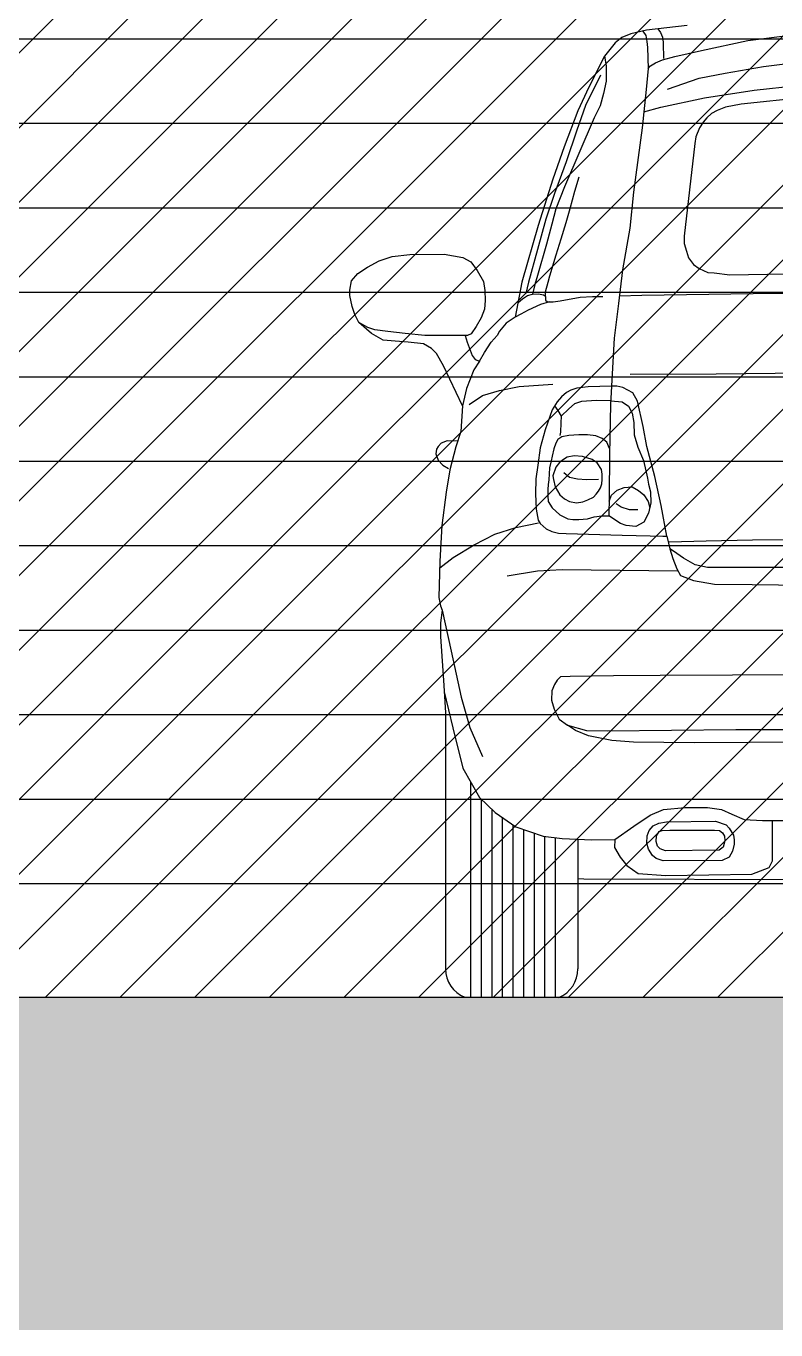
# Model space of a CAD drawing. Header units: metres. Extents: x -442 to 316, y -503 to 125.
# Drawn here: x 106.213 to 107.34, y -274.536 to -272.576 of the extents above; entities that cross this region are included whole.
import ezdxf

# ---------------------------------------------------------------- set-up
doc = ezdxf.new("R2010")
doc.units = ezdxf.units.M
for name, color, linetype in [('FIGURE_SAGOME', 252, 'Continuous'), ('SRAFA', 251, 'Continuous'), ('ZDIVO', 1, 'Continuous')]:
    doc.layers.add(name, color=color, linetype=linetype)

msp = doc.modelspace()

# ---------------------------------------------------------------- hatches: boundary and pattern name
at = {"layer": 'SRAFA', "linetype": 'Continuous'}
h = msp.add_hatch(dxfattribs=at)
h.set_pattern_fill('LINE,_O', color=256, scale=0.04)
h.set_pattern_definition([(0, (252.01669, -52.50389), (0, 0.127), [])])
h.paths.add_polyline_path([(103.583033, -271.535551), (103.583033, -273.930035), (109.183033, -273.930035), (109.183033, -271.535551)])
msp.add_hatch(color=256, dxfattribs=at).paths.add_polyline_path([(122.160874, -273.535551), (113.593033, -273.535551), (113.593033, -274.035551), (103.143033, -274.035551), (103.143033, -273.535551), (100.637587, -273.535551), (100.637587, -274.535606), (122.160874, -274.535606)])
at = {"layer": 'ZDIVO', "linetype": 'Continuous', "lineweight": 0}
h = msp.add_hatch(dxfattribs=at)
h.set_pattern_fill('ANSI31', color=256, scale=0.025, style=0)
h.set_pattern_definition([(45, (222.03104, -52.50389), (-0.0561266, 0.0561266), [])])
h.paths.add_polyline_path([(109.383033, -271.485551), (103.533033, -271.485551), (103.533033, -274.035551), (109.383033, -274.035551)])

# ---------------------------------------------------------------- linework, layer by layer
at = {"layer": 'FIGURE_SAGOME', "linetype": 'Continuous'}
for p, q in [((107.145212, -272.582036), (107.121704, -272.587318)), ((107.139701, -272.583274), (107.144097, -272.589869)), ((107.206179, -272.57491), (107.145212, -272.582036)), ((107.162235, -272.580046), (107.166292, -272.585447)), ((107.097795, -272.600923), (107.081922, -272.621224)), ((107.107841, -272.592801), (107.097795, -272.600923)), ((107.121704, -272.587318), (107.107841, -272.592801)), ((107.144097, -272.589869), (107.145799, -272.599085)), ((107.145799, -272.599085), (107.1464, -272.607901)), ((107.166292, -272.585447), (107.169085, -272.59257)), ((107.169085, -272.59257), (107.170063, -272.600252)), ((107.170063, -272.600252), (107.170342, -272.609051)), ((107.227662, -272.612442), (107.297332, -272.597451)), ((107.297332, -272.597451), (107.36481, -272.589198)), ((107.081922, -272.621224), (107.058344, -272.667411)), ((107.081922, -272.621224), (107.08451, -272.635711)), ((107.1464, -272.607901), (107.147397, -272.639654)), ((107.169085, -272.626791), (107.187798, -272.621759)), ((107.170342, -272.609051), (107.170599, -272.617158)), ((107.170599, -272.617158), (107.170761, -272.624695)), ((107.187798, -272.621759), (107.227662, -272.612442)), ((107.08451, -272.635711), (107.084239, -272.658791)), ((107.147397, -272.639654), (107.144527, -272.671241)), ((107.147397, -272.639654), (107.150931, -272.635455)), ((107.150931, -272.635455), (107.158472, -272.630844)), ((107.158472, -272.630844), (107.169085, -272.626791)), ((107.263111, -272.646482), (107.320852, -272.63667)), ((107.320852, -272.63667), (107.380693, -272.628957)), ((107.076074, -272.649461), (107.053274, -272.695075)), ((107.084239, -272.658791), (107.080438, -272.677255)), ((107.176623, -272.670752), (107.223964, -272.654294)), ((107.223964, -272.654294), (107.263111, -272.646482)), ((107.058344, -272.667411), (107.041869, -272.703139)), ((107.080438, -272.677255), (107.075281, -272.69572)), ((107.144527, -272.671241), (107.138375, -272.728672)), ((107.232206, -272.683934), (107.306853, -272.67199)), ((107.404999, -272.680792), (107.287168, -272.693197)), ((107.306853, -272.67199), (107.371341, -272.664908)), ((107.053274, -272.695075), (107.040578, -272.732044)), ((107.075281, -272.69572), (107.066322, -272.713643)), ((107.140917, -272.704938), (107.166835, -272.697644)), ((107.166835, -272.697644), (107.232206, -272.683934)), ((107.251105, -272.702571), (107.242803, -272.707014)), ((107.263847, -272.697933), (107.251105, -272.702571)), ((107.287168, -272.693197), (107.263847, -272.697933)), ((107.041869, -272.703139), (107.021354, -272.757229)), ((107.066322, -272.713643), (107.021753, -272.817499)), ((107.230254, -272.720341), (107.224655, -272.728839)), ((107.23566, -272.713581), (107.230254, -272.720341)), ((107.242803, -272.707014), (107.23566, -272.713581)), ((107.040578, -272.732044), (107.024568, -272.779675)), ((107.138375, -272.728672), (107.125636, -272.82569)), ((107.224655, -272.728839), (107.219056, -272.742164)), ((107.021354, -272.757229), (107.004476, -272.805744)), ((107.217898, -272.752399), (107.201911, -272.891515)), ((107.219056, -272.742164), (107.217898, -272.752399)), ((107.024568, -272.779675), (107.007083, -272.82769)), ((107.004476, -272.805744), (106.982147, -272.875703)), ((107.021753, -272.817499), (107.009067, -272.850687)), ((107.043468, -272.802892), (107.036814, -272.824672)), ((107.007083, -272.82769), (106.993983, -272.866169)), ((107.036814, -272.824672), (107.029785, -272.850719)), ((107.125636, -272.82569), (107.119891, -272.879595)), ((107.009067, -272.850687), (107.002811, -272.87342)), ((107.029785, -272.850719), (107.024113, -272.87156)), ((106.982147, -272.875703), (106.958003, -272.960986)), ((106.993983, -272.866169), (106.981508, -272.911718)), ((107.002811, -272.87342), (106.994917, -272.903398)), ((107.024113, -272.87156), (107.016321, -272.896233)), ((107.016321, -272.896233), (107.008857, -272.920062)), ((107.119891, -272.879595), (107.109117, -272.942249)), ((107.201911, -272.891515), (107.201667, -272.902727)), ((106.981508, -272.911718), (106.968021, -272.96096)), ((106.994917, -272.903398), (106.981455, -272.950681)), ((107.201667, -272.902727), (107.205079, -272.914182)), ((107.205079, -272.914182), (107.208247, -272.924418)), ((106.725649, -272.938094), (106.743225, -272.92875)), ((106.743225, -272.92875), (106.762791, -272.92233)), ((106.762791, -272.92233), (106.789334, -272.919394)), ((106.789334, -272.919394), (106.841019, -272.918842)), ((106.841019, -272.918842), (106.869223, -272.923659)), ((106.869223, -272.923659), (106.88099, -272.93041)), ((106.88099, -272.93041), (106.890617, -272.943105)), ((107.008857, -272.920062), (106.999315, -272.951724)), ((107.208247, -272.924418), (107.215557, -272.934166)), ((107.215557, -272.934166), (107.22433, -272.940014)), ((106.702087, -272.958544), (106.71118, -272.947736)), ((106.71118, -272.947736), (106.725649, -272.938094)), ((106.890617, -272.943105), (106.899976, -272.959583)), ((106.981455, -272.950681), (106.977124, -272.964159)), ((106.999315, -272.951724), (106.996593, -272.961101)), ((107.109117, -272.942249), (107.103166, -272.992948)), ((107.22433, -272.940014), (107.237001, -272.946349)), ((107.237001, -272.946349), (107.246992, -272.946834)), ((107.246992, -272.946834), (107.270142, -272.949754)), ((107.270142, -272.949754), (107.514332, -272.945589)), ((106.699232, -272.972782), (106.702087, -272.958544)), ((106.699444, -272.980702), (106.699232, -272.972782)), ((106.899976, -272.959583), (106.902383, -272.97309)), ((106.902383, -272.97309), (106.902918, -272.988489)), ((106.958003, -272.960986), (106.947687, -273.013395)), ((106.968021, -272.96096), (106.963801, -272.9776)), ((106.977124, -272.964159), (106.973996, -272.9786)), ((106.996593, -272.961101), (106.992964, -272.975621)), ((106.992964, -272.975621), (106.993267, -272.987721)), ((106.702622, -272.997396), (106.699444, -272.980702)), ((106.902918, -272.988489), (106.901581, -273.001186)), ((106.952017, -272.991398), (106.95894, -272.985601)), ((106.95894, -272.985601), (106.96622, -272.980677)), ((106.96622, -272.980677), (106.973996, -272.9786)), ((106.985767, -272.994443), (106.96713, -273.002602)), ((106.973996, -272.9786), (106.982626, -272.978212)), ((106.982626, -272.978212), (106.990214, -272.979646)), ((106.99927, -272.990228), (106.985767, -272.994443)), ((106.990214, -272.979646), (106.993115, -272.981671)), ((106.993267, -272.987721), (106.996572, -272.99009)), ((106.996572, -272.99009), (107.004741, -272.990508)), ((107.004741, -272.990508), (107.015213, -272.988725)), ((107.015213, -272.988725), (107.045567, -272.983425)), ((107.045567, -272.983425), (107.064062, -272.982349)), ((107.064062, -272.982349), (107.079341, -272.982078)), ((107.103166, -272.992948), (107.096535, -273.044985)), ((106.706648, -273.009381), (106.702622, -272.997396)), ((106.712792, -273.02158), (106.706648, -273.009381)), ((106.896767, -273.014155), (106.889012, -273.027394)), ((106.901581, -273.001186), (106.896767, -273.014155)), ((106.947687, -273.013395), (106.934319, -273.022442)), ((106.956129, -273.008818), (106.947687, -273.013395)), ((106.96713, -273.002602), (106.956129, -273.008818)), ((106.726588, -273.02877), (106.712792, -273.02158)), ((106.731951, -273.03796), (106.712792, -273.02158)), ((106.736916, -273.032183), (106.726588, -273.02877)), ((106.756634, -273.035024), (106.736916, -273.032183)), ((106.78255, -273.037864), (106.756634, -273.035024)), ((106.889012, -273.027394), (106.881516, -273.038413)), ((106.92434, -273.03416), (106.920834, -273.040699)), ((106.934319, -273.022442), (106.92434, -273.03416)), ((106.749256, -273.047857), (106.731951, -273.03796)), ((106.767251, -273.04923), (106.749256, -273.047857)), ((106.787163, -273.05075), (106.767251, -273.04923)), ((106.812033, -273.040894), (106.78255, -273.037864)), ((106.809791, -273.053489), (106.787163, -273.05075)), ((106.821859, -273.060496), (106.809791, -273.053489)), ((106.876257, -273.04107), (106.812033, -273.040894)), ((106.872679, -273.04106), (106.875756, -273.051169)), ((106.875756, -273.051169), (106.880084, -273.063107)), ((106.881516, -273.038413), (106.876257, -273.04107)), ((106.901672, -273.066484), (106.91169, -273.051145)), ((106.91169, -273.051145), (106.920834, -273.040699)), ((107.096535, -273.044985), (107.093943, -273.089636)), ((106.829704, -273.068114), (106.821859, -273.060496)), ((106.840263, -273.086705), (106.829704, -273.068114)), ((106.880084, -273.063107), (106.882914, -273.071178)), ((106.882914, -273.071178), (106.887741, -273.07723)), ((106.894066, -273.079415), (106.901672, -273.066484)), ((106.8685, -273.146732), (106.840263, -273.086705)), ((106.885557, -273.092497), (106.874485, -273.120416)), ((106.894066, -273.079415), (106.885557, -273.092497)), ((106.887741, -273.07723), (106.894066, -273.079415)), ((107.093943, -273.089636), (107.090997, -273.144672)), ((106.953848, -273.11736), (107.004515, -273.113914)), ((107.120492, -273.098792), (107.249637, -273.098694)), ((107.249637, -273.098694), (107.428971, -273.096625)), ((106.874485, -273.120416), (106.8685, -273.146732)), ((106.878848, -273.144577), (106.898886, -273.131115)), ((106.898886, -273.131115), (106.924363, -273.123666)), ((106.924363, -273.123666), (106.953848, -273.11736)), ((107.017502, -273.1332), (107.01067, -273.140812)), ((107.025111, -273.126676), (107.017502, -273.1332)), ((107.031167, -273.123257), (107.025111, -273.126676)), ((107.040639, -273.120149), (107.031167, -273.123257)), ((107.057254, -273.117971), (107.040639, -273.120149)), ((107.09247, -273.117154), (107.057254, -273.117971)), ((107.100578, -273.117298), (107.09247, -273.117154)), ((107.109446, -273.119119), (107.100578, -273.117298)), ((107.124728, -273.12723), (107.109446, -273.119119)), ((107.131745, -273.13951), (107.124728, -273.12723)), ((106.8685, -273.146732), (106.866045, -273.185453)), ((107.003372, -273.152618), (106.992836, -273.182778)), ((107.01067, -273.140812), (107.003372, -273.152618)), ((107.007021, -273.146715), (107.011648, -273.153794)), ((107.028388, -273.151004), (107.016865, -273.162097)), ((107.037085, -273.143608), (107.028388, -273.151004)), ((107.047304, -273.140126), (107.037085, -273.143608)), ((107.070132, -273.138817), (107.047304, -273.140126)), ((107.091297, -273.139069), (107.070132, -273.138817)), ((107.090997, -273.144672), (107.089413, -273.219524)), ((107.091297, -273.139069), (107.108601, -273.14083)), ((107.108601, -273.14083), (107.118118, -273.146969)), ((107.118118, -273.146969), (107.123644, -273.157408)), ((107.140296, -273.177669), (107.131745, -273.13951)), ((107.011648, -273.153794), (107.016865, -273.162097)), ((107.016534, -273.172271), (107.016076, -273.186168)), ((107.016865, -273.162097), (107.016534, -273.172271)), ((107.123644, -273.157408), (107.1261, -273.17184)), ((107.1261, -273.17184), (107.126407, -273.190264)), ((106.866045, -273.185453), (106.858651, -273.208238)), ((106.992836, -273.182778), (106.98535, -273.209869)), ((107.016076, -273.186168), (107.014855, -273.191208)), ((107.028454, -273.191321), (107.017662, -273.193058)), ((107.043485, -273.190354), (107.028454, -273.191321)), ((107.056589, -273.190351), (107.043485, -273.190354)), ((107.068922, -273.191891), (107.056589, -273.190351)), ((107.078558, -273.195744), (107.068922, -273.191891)), ((107.126407, -273.190264), (107.13224, -273.208994)), ((107.145777, -273.207933), (107.140296, -273.177669)), ((106.829516, -273.211549), (106.828802, -273.218943)), ((106.832015, -273.207582), (106.829516, -273.211549)), ((106.836478, -273.202712), (106.832015, -273.207582)), ((106.84576, -273.199103), (106.836478, -273.202712)), ((106.861392, -273.19979), (106.84576, -273.199103)), ((106.858651, -273.208238), (106.849408, -273.242975)), ((106.98535, -273.209869), (106.981606, -273.235858)), ((107.005907, -273.211372), (107.003402, -273.222166)), ((107.008605, -273.202697), (107.005907, -273.211372)), ((107.012074, -273.197107), (107.008605, -273.202697)), ((107.017662, -273.193058), (107.012074, -273.197107)), ((107.085302, -273.201139), (107.078558, -273.195744)), ((107.089594, -273.21095), (107.085302, -273.201139)), ((107.13224, -273.208994), (107.140529, -273.228645)), ((107.157845, -273.253043), (107.145777, -273.207933)), ((106.828802, -273.218943), (106.831837, -273.22814)), ((106.831837, -273.22814), (106.839156, -273.235713)), ((107.001668, -273.229491), (106.999548, -273.2399)), ((107.003402, -273.222166), (107.001668, -273.229491)), ((107.014579, -273.231569), (107.008625, -273.23888)), ((107.020128, -273.227236), (107.014579, -273.231569)), ((107.026082, -273.223987), (107.020128, -273.227236)), ((107.036367, -273.221954), (107.026082, -273.223987)), ((107.048817, -273.223034), (107.036367, -273.221954)), ((107.063432, -273.227498), (107.048817, -273.223034)), ((107.07074, -273.232505), (107.063432, -273.227498)), ((107.089413, -273.219524), (107.088792, -273.282898)), ((107.140529, -273.228645), (107.146362, -273.255359)), ((106.839156, -273.235713), (106.847724, -273.24058)), ((106.849408, -273.242975), (106.844232, -273.276217)), ((106.981606, -273.235858), (106.978667, -273.256266)), ((106.999548, -273.2399), (106.998376, -273.258103)), ((107.008625, -273.23888), (107.004565, -273.251739)), ((107.029465, -273.254306), (107.020669, -273.24754)), ((107.077578, -273.242474), (107.07074, -273.232505)), ((107.078589, -273.249288), (107.077578, -273.242474)), ((107.078589, -273.257138), (107.078589, -273.249288)), ((106.978667, -273.256266), (106.978303, -273.279026)), ((106.997412, -273.265042), (106.997027, -273.27256)), ((106.998376, -273.258103), (106.997412, -273.265042)), ((107.004565, -273.251739), (107.005107, -273.257424)), ((107.005107, -273.257424), (107.007678, -273.268388)), ((107.007678, -273.268388), (107.014985, -273.280433)), ((107.041645, -273.257011), (107.029465, -273.254306)), ((107.054772, -273.258091), (107.041645, -273.257011)), ((107.07277, -273.257546), (107.054772, -273.258091)), ((107.072905, -273.275142), (107.075747, -273.269863)), ((107.075747, -273.269863), (107.078048, -273.263906)), ((107.078048, -273.263906), (107.078589, -273.257138)), ((107.101233, -273.273179), (107.111364, -273.269185)), ((107.111364, -273.269185), (107.123337, -273.268568)), ((107.123337, -273.268568), (107.133161, -273.273786)), ((107.146362, -273.255359), (107.147897, -273.264571)), ((107.147897, -273.264571), (107.151274, -273.275932)), ((107.167054, -273.296684), (107.157845, -273.253043)), ((106.844232, -273.276217), (106.837539, -273.326737)), ((106.978303, -273.279026), (106.979404, -273.301931)), ((106.997027, -273.27256), (106.997027, -273.282004)), ((106.997027, -273.282004), (106.997412, -273.290485)), ((106.997412, -273.290485), (107.003579, -273.300122)), ((107.014985, -273.280433), (107.021887, -273.286387)), ((107.021887, -273.286387), (107.029195, -273.290447)), ((107.029195, -273.290447), (107.040021, -273.29261)), ((107.049223, -273.291119), (107.056937, -273.288004)), ((107.056937, -273.288004), (107.065462, -273.283671)), ((107.065462, -273.283671), (107.069657, -273.27961)), ((107.069657, -273.27961), (107.072905, -273.275142)), ((107.088792, -273.282898), (107.088506, -273.311779)), ((107.088792, -273.29007), (107.092637, -273.280857)), ((107.092637, -273.280857), (107.101233, -273.273179)), ((107.133161, -273.273786), (107.140836, -273.28054)), ((107.140836, -273.28054), (107.14759, -273.290672)), ((107.14759, -273.290672), (107.149892, -273.300191)), ((107.151274, -273.275932), (107.151581, -273.292207)), ((106.979404, -273.301931), (106.982405, -273.318291)), ((107.003579, -273.300122), (107.014756, -273.310335)), ((107.014756, -273.310335), (107.026896, -273.316694)), ((107.040021, -273.29261), (107.049223, -273.291119)), ((107.107066, -273.298971), (107.099391, -273.29406)), ((107.119346, -273.302961), (107.107066, -273.298971)), ((107.13224, -273.302958), (107.119346, -273.302961)), ((107.148204, -273.308175), (107.140836, -273.321688)), ((107.151581, -273.292207), (107.148204, -273.308175)), ((107.175386, -273.342519), (107.167054, -273.296684)), ((106.837539, -273.326737), (106.834683, -273.380243)), ((106.917003, -273.339563), (106.94894, -273.329751)), ((106.94894, -273.329751), (106.982775, -273.32247)), ((106.982405, -273.318291), (106.985554, -273.323286)), ((106.985554, -273.323286), (106.994355, -273.331713)), ((107.026896, -273.316694), (107.034605, -273.317656)), ((107.034605, -273.317656), (107.043469, -273.317654)), ((107.043469, -273.317654), (107.056188, -273.316688)), ((107.056188, -273.316688), (107.066209, -273.313601)), ((107.066209, -273.313601), (107.077797, -273.312139)), ((107.077797, -273.312139), (107.088506, -273.311779)), ((107.105838, -273.323537), (107.088506, -273.311779)), ((107.114434, -273.326606), (107.105838, -273.323537)), ((107.12917, -273.327831), (107.114434, -273.326606)), ((107.140836, -273.321688), (107.12917, -273.327831)), ((106.886014, -273.355383), (106.917003, -273.339563)), ((106.994355, -273.331713), (107.002933, -273.33573)), ((107.002933, -273.33573), (107.013032, -273.337792)), ((107.013032, -273.337792), (107.024433, -273.338441)), ((107.024433, -273.338441), (107.108731, -273.340778)), ((107.108731, -273.340778), (107.15039, -273.341866)), ((107.15039, -273.341866), (107.169466, -273.34252)), ((107.169466, -273.34252), (107.175386, -273.342519)), ((107.175386, -273.342519), (107.180303, -273.361397)), ((107.304432, -273.348588), (107.234697, -273.349805)), ((107.403611, -273.347793), (107.304432, -273.348588)), ((106.854709, -273.374683), (106.886014, -273.355383)), ((107.234697, -273.349805), (107.179089, -273.351621)), ((107.180303, -273.361397), (107.184583, -273.376214)), ((107.185597, -273.365196), (107.180303, -273.361397)), ((107.200563, -273.375671), (107.185597, -273.365196)), ((106.834683, -273.380243), (106.833105, -273.434963)), ((106.834397, -273.390156), (106.854709, -273.374683)), ((107.184583, -273.376214), (107.190578, -273.391704)), ((107.218223, -273.385846), (107.200563, -273.375671)), ((107.23678, -273.389435), (107.218223, -273.385846)), ((106.935916, -273.40234), (106.981314, -273.394686)), ((106.981314, -273.394686), (107.018617, -273.39244)), ((107.018617, -273.39244), (107.192283, -273.394676)), ((107.190578, -273.391704), (107.196407, -273.401864)), ((107.196407, -273.401864), (107.215527, -273.409156)), ((107.640491, -273.38947), (107.23678, -273.389435)), ((107.215527, -273.409156), (107.247068, -273.414692)), ((107.247068, -273.414692), (107.303757, -273.415107)), ((107.303757, -273.415107), (107.393692, -273.416367)), ((106.833105, -273.434963), (106.835442, -273.44729)), ((106.835442, -273.44729), (106.838298, -273.453846)), ((106.838298, -273.453846), (106.835442, -273.472731)), ((106.838298, -273.453846), (106.851766, -273.515622)), ((106.835442, -273.472731), (106.835442, -273.493189)), ((106.835442, -273.493189), (106.84064, -273.567032)), ((106.851766, -273.515622), (106.866623, -273.584571)), ((107.010796, -273.558904), (107.007093, -273.565668)), ((107.015934, -273.553854), (107.010796, -273.558904)), ((107.030321, -273.553579), (107.015934, -273.553854)), ((107.095397, -273.552339), (107.030321, -273.553579)), ((107.165598, -273.551859), (107.095397, -273.552339)), ((107.640491, -273.54987), (107.165598, -273.551859)), ((106.84064, -273.567032), (106.842977, -273.60821)), ((106.84119, -273.576715), (106.854189, -273.630606)), ((106.866623, -273.584571), (106.879697, -273.630338)), ((107.003068, -273.57517), (107.002102, -273.589019)), ((107.007093, -273.565668), (107.003068, -273.57517)), ((107.002102, -273.589019), (107.006288, -273.602706)), ((107.006288, -273.602706), (107.013693, -273.617842)), ((106.842977, -273.60821), (106.842977, -273.993016)), ((107.013693, -273.617842), (107.026251, -273.626375)), ((106.854189, -273.630606), (106.869046, -273.691233)), ((106.879697, -273.630338), (106.898714, -273.673726)), ((107.026251, -273.626375), (107.054945, -273.634654)), ((107.038445, -273.634663), (107.026251, -273.626375)), ((107.058156, -273.642586), (107.038445, -273.634663)), ((107.054945, -273.634654), (107.086018, -273.635131)), ((107.092756, -273.649504), (107.058156, -273.642586)), ((107.086018, -273.635131), (107.279439, -273.633223)), ((107.279439, -273.633223), (107.640491, -273.633223)), ((107.125472, -273.651936), (107.092756, -273.649504)), ((107.216874, -273.653032), (107.125472, -273.651936)), ((107.640491, -273.651298), (107.216874, -273.653032)), ((106.869046, -273.691233), (106.894006, -273.735214)), ((106.881302, -274.035551), (106.881302, -273.712829)), ((106.894006, -273.735214), (106.917565, -273.75808)), ((106.897177, -274.035551), (106.897177, -273.738292)), ((106.913052, -274.035551), (106.913052, -273.7537)), ((106.917565, -273.75808), (106.948864, -273.779362)), ((107.150463, -273.762114), (107.170661, -273.753303)), ((107.170661, -273.753303), (107.20329, -273.750188)), ((107.20329, -273.750188), (107.236954, -273.750181)), ((107.236954, -273.750181), (107.257671, -273.753285)), ((107.257671, -273.753285), (107.273208, -273.760534)), ((107.273208, -273.760534), (107.291853, -273.768301)), ((106.928927, -274.035551), (106.928927, -273.765806)), ((106.944802, -274.035551), (106.944802, -273.7766)), ((106.948864, -273.779362), (106.989762, -273.793546)), ((107.097286, -273.798558), (107.126121, -273.778178)), ((107.126121, -273.778178), (107.150463, -273.762114)), ((107.149099, -273.784878), (107.155211, -273.777857)), ((107.155211, -273.777857), (107.163813, -273.77378)), ((107.163813, -273.77378), (107.175359, -273.771739)), ((107.175359, -273.771739), (107.248705, -273.770818)), ((107.248705, -273.770818), (107.264551, -273.776476)), ((107.264551, -273.776476), (107.269079, -273.78123)), ((107.291853, -273.768301), (107.319302, -273.769849)), ((107.319302, -273.769849), (107.395435, -273.769833)), ((107.33458, -273.830509), (107.334567, -273.769846)), ((106.960677, -274.035551), (106.960677, -273.783459)), ((106.976552, -274.035551), (106.976552, -273.788964)), ((106.989762, -273.793546), (107.018558, -273.796879)), ((106.992427, -274.035551), (106.992427, -273.793854)), ((107.008302, -274.035551), (107.008302, -273.795692)), ((107.018558, -273.796879), (107.062998, -273.798858)), ((107.042082, -273.797927), (107.042082, -273.993016)), ((107.062998, -273.798858), (107.097286, -273.798558)), ((107.097286, -273.798558), (107.097223, -273.810386)), ((107.145703, -273.803899), (107.145929, -273.792804)), ((107.145929, -273.792804), (107.149099, -273.784878)), ((107.159739, -273.801405), (107.159965, -273.792801)), ((107.159965, -273.792801), (107.164266, -273.786686)), ((107.164266, -273.786686), (107.168567, -273.784874)), ((107.168567, -273.784874), (107.179886, -273.784192)), ((107.179886, -273.784192), (107.24732, -273.784309)), ((107.24732, -273.784309), (107.254674, -273.784927)), ((107.254674, -273.784927), (107.259118, -273.788251)), ((107.259118, -273.788251), (107.262288, -273.793232)), ((107.262288, -273.793232), (107.262967, -273.800478)), ((107.269079, -273.78123), (107.275644, -273.791871)), ((107.275644, -273.791871), (107.276776, -273.79889)), ((107.276776, -273.79889), (107.276776, -273.805683)), ((107.097223, -273.810386), (107.105396, -273.825201)), ((107.148193, -273.812955), (107.145703, -273.803899)), ((107.153853, -273.822464), (107.148193, -273.812955)), ((107.161776, -273.808424), (107.159739, -273.801405)), ((107.165398, -273.812725), (107.161776, -273.808424)), ((107.173548, -273.815667), (107.165398, -273.812725)), ((107.254364, -273.814518), (107.173548, -273.815667)), ((107.260477, -273.809762), (107.254364, -273.814518)), ((107.262967, -273.800478), (107.260477, -273.809762)), ((107.274512, -273.815873), (107.269079, -273.825157)), ((107.276776, -273.805683), (107.274512, -273.815873)), ((107.105396, -273.825201), (107.115357, -273.837461)), ((107.115357, -273.837461), (107.132469, -273.84972)), ((107.159739, -273.827218), (107.153853, -273.822464)), ((107.169926, -273.830386), (107.159739, -273.827218)), ((107.258665, -273.830141), (107.169926, -273.830386)), ((107.269079, -273.825157), (107.258665, -273.830141)), ((107.329472, -273.840473), (107.33458, -273.830509)), ((107.05104, -273.857864), (107.042082, -273.857715)), ((107.640491, -273.85968), (107.05104, -273.857864)), ((107.132469, -273.84972), (107.174355, -273.852521)), ((107.174355, -273.852521), (107.30359, -273.850706)), ((107.30359, -273.850706), (107.329472, -273.840473)), ((106.87212, -274.035551), (107.014091, -274.035551))]:
    msp.add_line(p, q, dxfattribs=at)
for centre, radius, start, end in [((107.640491, -300.605002), 27.628624, 88.8884028, 91.1115972), ((106.889178, -273.992612), 0.046203, 180.50146, 248.334099), ((106.995879, -273.993089), 0.046203, 292.25709, 0.089729)]:
    msp.add_arc(centre, radius, start, end, dxfattribs=at)
at = {"layer": 'ZDIVO', "linetype": 'Continuous'}
msp.add_line((103.143033, -274.035551), (113.593033, -274.035551), dxfattribs=at)

doc.saveas('drawing.dxf')
